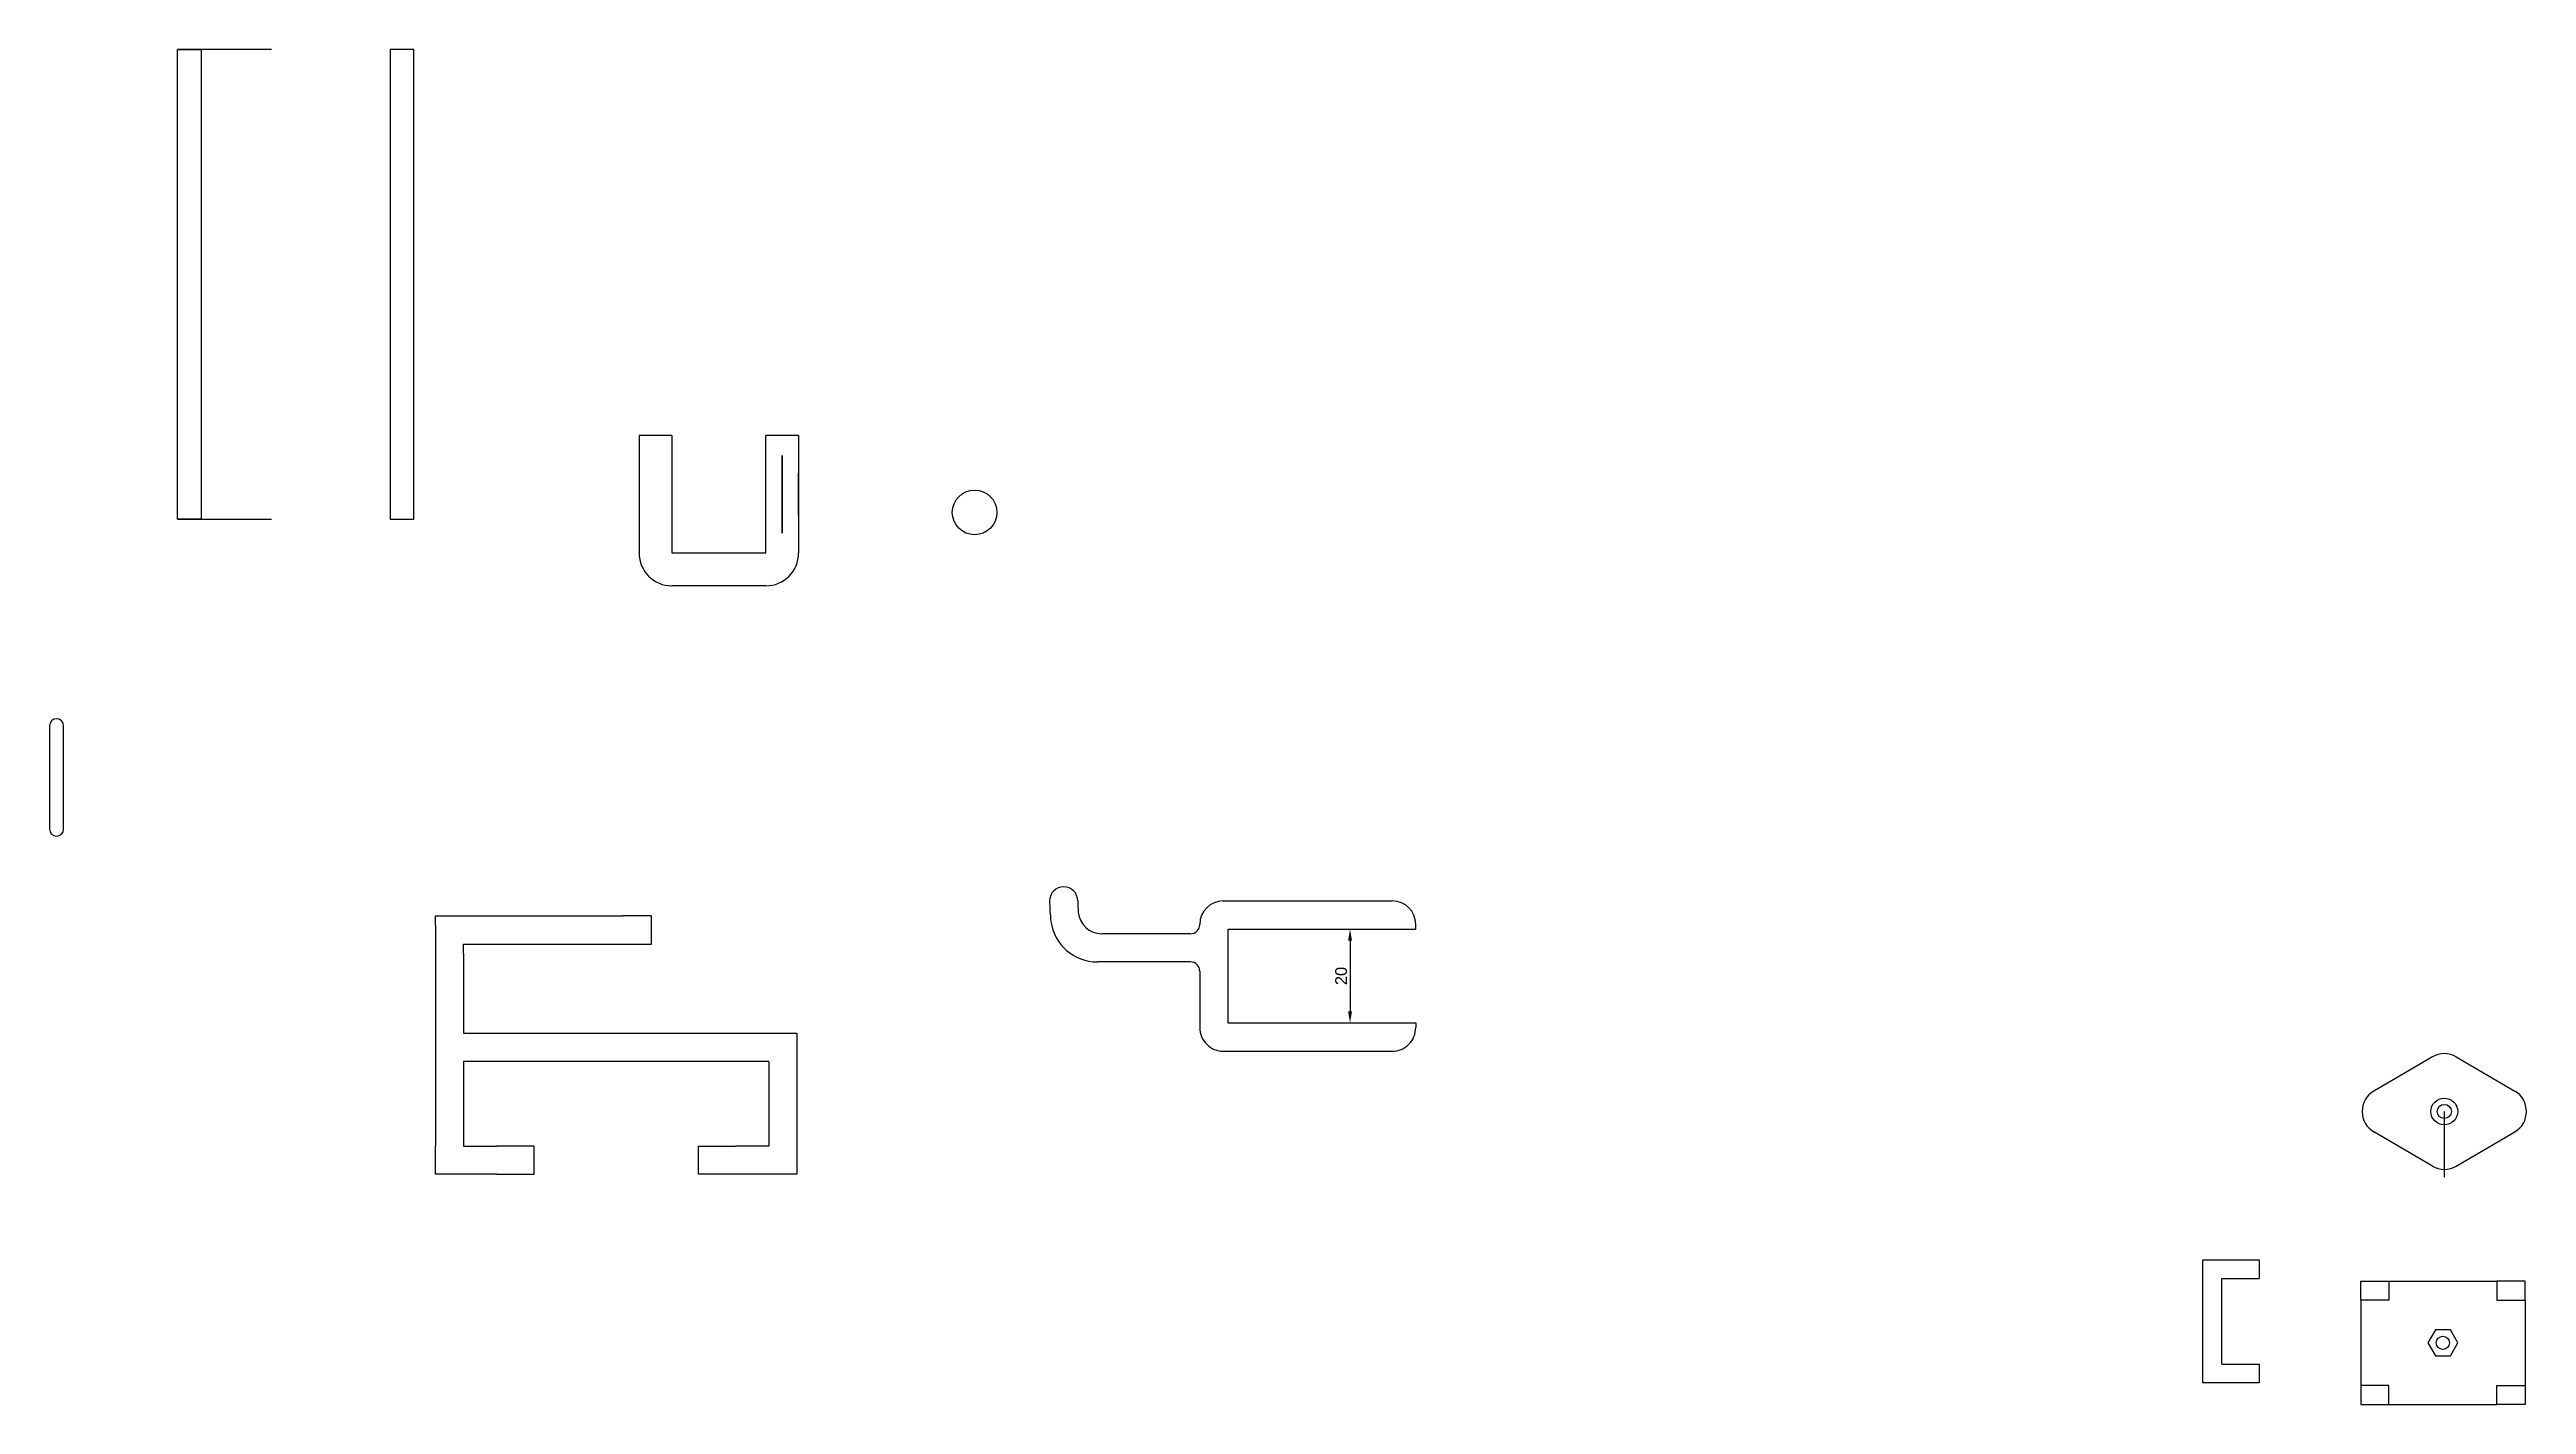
# Model space of a CAD drawing. Header units: millimetres. Extents: x 17 to 544, y 51 to 340.
import ezdxf

# ---------------------------------------------------------------- set-up
doc = ezdxf.new("R2010")
doc.units = ezdxf.units.MM
doc.linetypes.add('CENTERX2', pattern=[101.6, 63.5, -12.7, 12.7, -12.7])
doc.layers.add('Object', color=4, linetype='Continuous')
doc.styles.get("Standard").update_dxf_attribs({"font": 'arial.ttf'})
doc.dimstyles.new('ISO-25', dxfattribs={"dimtxt": 2.5, "dimasz": 2.5, "dimexe": 1.25, "dimexo": 0.625, "dimtad": 1, "dimtxsty": 'Standard', "dimcen": 2.5, "dimadec": 0, "dimazin": 0, "dimtfac": 1, "dimtmove": 0, "dimatfit": 3, "dimfxl": 1, "dimarcsym": 0})

# ---------------------------------------------------------------- blocks, each defined once
blk = doc.blocks.new('*D1')
at = {"color": 0, "lineweight": -2, "transparency": 16777216}
for p, q in [((268.24, 152.72), (294.87, 152.72)), ((293.62, 150.22), (293.62, 135.22)), ((268.24, 132.72), (294.87, 132.72))]:
    blk.add_line(p, q, dxfattribs=at)
at = {"color": 0, "transparency": 16777216}
for points in [[(293.2, 150.22), (294.04, 150.22), (293.62, 152.72)], [(293.2, 135.22), (294.04, 135.22), (293.62, 132.72)]]:
    blk.add_solid(points, dxfattribs=at)
at = {"layer": 'Defpoints', "color": 0, "transparency": 16777216}
for p in [(267.62, 152.72), (267.62, 132.72), (293.62, 132.72)]:
    blk.add_point(p, dxfattribs=at)
at = {"color": 0, "transparency": 16777216, "insert": (291.72, 142.72), "char_height": 2.5, "attachment_point": 5, "rotation": 90}
blk.add_mtext('20', dxfattribs=at)

msp = doc.modelspace()

# ---------------------------------------------------------------- linework, layer by layer
for p, q in [((63.882, 340.014), (43.882, 340.014)), ((43.882, 240.014), (43.882, 340.014)), ((43.882, 240.014), (63.882, 240.014)), ((266.617, 158.716), (302.617, 158.716)), ((98.808, 153.508), (98.808, 155.508)), ((98.808, 155.508), (138.808, 155.508)), ((98.808, 153.508), (98.808, 130.508)), ((144.808, 155.508), (138.808, 155.508)), ((144.808, 149.508), (144.808, 155.508)), ((261.617, 153.716), (261.617, 153.716)), ((307.617, 152.716), (307.617, 153.716)), ((104.808, 147.508), (104.808, 149.508)), ((104.808, 149.508), (144.808, 149.508)), ((259.617, 151.716), (240.712, 151.716)), ((267.617, 152.716), (267.617, 132.716)), ((267.617, 152.716), (307.617, 152.716)), ((104.808, 147.508), (104.808, 130.508)), ((259.617, 145.716), (239.822, 145.716)), ((267.617, 132.716), (307.617, 132.716)), ((307.617, 132.716), (307.617, 131.716)), ((98.808, 130.508), (98.808, 112.508)), ((104.808, 130.508), (169.808, 130.508)), ((169.808, 130.508), (175.808, 130.508)), ((175.808, 130.508), (175.808, 124.508)), ((169.808, 124.508), (104.808, 124.508)), ((104.808, 124.508), (104.808, 106.508)), ((169.808, 124.508), (169.808, 106.508)), ((175.808, 124.508), (175.808, 107.508)), ((524.171, 125.505), (511.671, 118.18)), ((529.227, 125.505), (541.727, 118.18)), ((98.808, 112.508), (98.808, 106.508)), ((526.699, 113.866), (526.699, 99.887)), ((98.808, 100.508), (98.808, 106.508)), ((104.808, 106.508), (111.808, 106.508)), ((119.808, 106.508), (111.808, 106.508)), ((119.808, 100.508), (119.808, 106.508)), ((154.808, 100.508), (154.808, 106.508)), ((154.808, 106.508), (162.808, 106.508)), ((169.808, 106.508), (162.808, 106.508)), ((175.808, 107.508), (175.808, 100.508)), ((524.171, 102.227), (511.671, 109.552)), ((529.227, 102.227), (541.727, 109.552)), ((111.808, 100.508), (98.808, 100.508)), ((111.808, 100.508), (119.808, 100.508)), ((162.808, 100.508), (154.808, 100.508)), ((175.808, 100.508), (162.808, 100.508)), ((475.279, 56.058), (475.279, 82.298)), ((475.279, 82.298), (487.279, 82.298)), ((487.279, 82.298), (487.279, 78.298)), ((479.279, 60.058), (479.279, 78.298)), ((479.279, 78.298), (487.279, 78.298)), ((514.901, 77.715), (537.901, 77.715)), ((508.901, 73.715), (508.901, 55.475)), ((543.901, 73.715), (543.901, 55.475)), ((479.279, 60.058), (487.279, 60.058)), ((487.279, 60.058), (487.279, 56.058)), ((487.279, 56.058), (475.279, 56.058)), ((514.901, 51.475), (537.901, 51.475))]:
    msp.add_line(p, q)
for points in [[(48.882, 340.014), (48.882, 240.014), (43.882, 240.014), (43.882, 340.014)], [(89.182, 340.014), (89.182, 240.014), (94.182, 240.014), (94.182, 340.014)], [(508.901, 77.715), (514.901, 77.715), (514.901, 73.715), (508.901, 73.715)], [(543.901, 77.715), (537.901, 77.715), (537.901, 73.715), (543.901, 73.715)], [(524.801, 67.366), (523.201, 64.595), (524.801, 61.823), (528.001, 61.823), (529.601, 64.595), (528.001, 67.366)], [(508.901, 51.475), (514.901, 51.475), (514.901, 55.475), (508.901, 55.475)], [(543.901, 51.475), (537.901, 51.475), (537.901, 55.475), (543.901, 55.475)]]:
    msp.add_lwpolyline(points, close=True)
msp.add_lwpolyline([(261.617, 143.716), (261.617, 131.716, 0.4142136), (266.617, 126.716), (301.617, 126.716), (302.617, 126.716, 0.4142136), (307.617, 131.716)], format="xyb")
at = {"extrusion": (1, 0, 0)}
for centre, radius in [((245.311, 12.5, 172.668), 8.278), ((245.311, 12.5, 176.168), 4.5)]:
    msp.add_circle(centre, radius, dxfattribs=at)
at = {"extrusion": (1, -1.13721e-15, 6.1691e-18)}
msp.add_circle((245.143, 11.438, 172.668), 7.082, dxfattribs=at)
for centre, radius in [((213.647, 241.435), 4.75), ((526.699, 113.866, 5), 2.85), ((526.699, 113.866), 1.5), ((526.401, 64.595), 1.4)]:
    msp.add_circle(centre, radius)
for centre, radius, start, end in [((232.617, 158.716), 3, 0, 180), ((261.617, 158.716), 32, 180, 187.83748), ((261.617, 158.716), 26, 180, 185.46502), ((266.617, 153.716), 5, 90, 180), ((302.617, 153.716), 5, 0, 90), ((239.822, 155.716), 10, 187.83748, 270), ((240.712, 156.716), 5, 185.46502, 270), ((259.617, 153.716), 2, 270, 0), ((259.617, 143.716), 2, 0, 90), ((526.699, 121.191), 5, 59.6304, 120.3696), ((514.199, 113.866), 5, 120.3696, 239.6304), ((539.199, 113.866), 5, 300.3696, 59.6304), ((526.699, 106.541), 5, 239.6304, 300.3696)]:
    msp.add_arc(centre, radius, start, end)
at = {"layer": 'Object', "linetype": 'CENTERX2'}
for p, q in [((149.168, 257.811), (142.168, 257.811)), ((142.168, 257.811), (142.168, 232.811)), ((149.168, 257.811), (149.168, 232.811)), ((169.168, 232.811), (169.168, 257.811)), ((176.168, 257.811), (169.168, 257.811)), ((176.168, 257.811), (176.168, 232.811)), ((149.168, 232.811), (169.168, 232.811)), ((169.168, 225.811), (149.168, 225.811))]:
    msp.add_line(p, q, dxfattribs=at)
at = {"layer": 'Object', "elevation": 8.974}
msp.add_lwpolyline([(16.602, 174.007, 1), (19.602, 174.007), (19.602, 196.007, 1), (16.602, 196.007)], format="xyb", close=True, dxfattribs=at)
at = {"layer": 'Object', "linetype": 'CENTERX2'}
for centre, start, end in [((149.168, 232.811), 180, 270), ((169.168, 232.811), 270, 0)]:
    msp.add_arc(centre, 7, start, end, dxfattribs=at)

# ---------------------------------------------------------------- dimensions: what is measured, and where the dimension line sits
dim = msp.add_linear_dim(base=(293.62, 132.716), p1=(267.617, 152.716), p2=(267.617, 132.716), angle=90, dimstyle='ISO-25')
dim.commit()
dim.dimension.update_dxf_attribs({"geometry": '*D1', "text_midpoint": (291.718, 142.716)})

doc.saveas('drawing.dxf')
